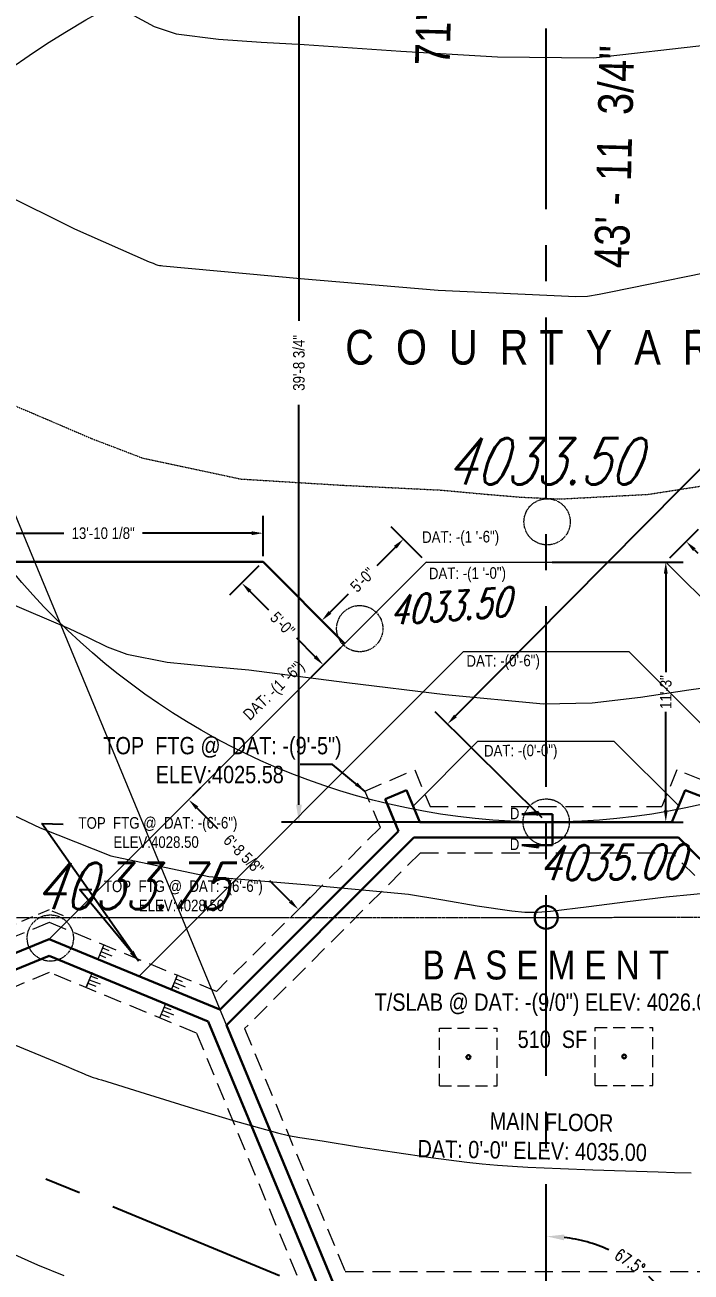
# Model space of a CAD drawing. Header units: inches. Extents: x 2775 to 17527, y 515 to 14737.
# Drawn here: x 8597 to 8943, y 2884 to 3531 of the extents above; entities that cross this region are included whole.
import ezdxf

# ---------------------------------------------------------------- set-up
doc = ezdxf.new("R2010")
doc.units = ezdxf.units.IN
doc.header["$LTSCALE"] = 0.5
doc.header["$MEASUREMENT"] = 0
doc.header["$PDMODE"] = 1
for name, pattern in [('CENTER', [2, 1.25, -0.25, 0.25, -0.25]), ('HIDDEN', [0.375, 0.25, -0.125]), ('PHANTOM', [2.5, 1.25, -0.25, 0.25, -0.25, 0.25, -0.25])]:
    doc.linetypes.add(name, pattern=pattern)
doc.layers.get('Defpoints').update_dxf_attribs({"linetype": 'CONTINUOUS'})
for name, color, linetype, lineweight in [('ARCHENT RD', 3, 'CENTER', 20), ('CONCRETE', 7, 'CONTINUOUS', 30), ('DOORS', 7, 'CONTINUOUS', 30), ('FOOTING', 7, 'HIDDEN', 20), ('FOOTING TEXT', 7, 'CONTINUOUS', 9), ('FOOTING TILE', 3, 'HIDDEN', 20), ('FOUNDATION', 7, 'CONTINUOUS', 30), ('GRID', 1, 'CENTER', 35), ('LAYOUT', 6, 'CENTER', 25), ('Object', 4, 'CONTINUOUS', 30), ('V-BNDY', 3, 'PHANTOM', 40), ('VX-TOPO-MAJR', 1, 'HIDDEN', 20), ('VX-TOPO-MINR', 7, 'CONTINUOUS', 5)]:
    doc.layers.add(name, color=color, linetype=linetype, lineweight=lineweight)
for name, color, linetype in [('CONC', 7, 'CONTINUOUS'), ('FOUNDATION TEXT', 7, 'CONTINUOUS'), ('STEEL', 5, 'CONTINUOUS'), ('TEXT', 7, 'CONTINUOUS')]:
    doc.layers.add(name, color=color, linetype=linetype)
doc.styles.add('ARCHENT', font='technical.ttf', dxfattribs={"height": 6})
doc.styles.add('ARCHENTLTD', font='technical.ttf', dxfattribs={"height": 6})
doc.styles.add('BEI', font='romans.shx', dxfattribs={"width": 0.75})
doc.styles.add('EXIST', font='romans.shx', dxfattribs={"width": 0.75, "oblique": 20, "height": 12})
doc.dimstyles.new('ARCHENTLTD', dxfattribs={"dimtxt": 12, "dimasz": 6, "dimexe": 9, "dimexo": 3, "dimgap": 1, "dimtad": 0, "dimdec": 3, "dimzin": 1, "dimdsep": 46, "dimlunit": 4, "dimtxsty": 'ARCHENT', "dimcen": 6, "dimadec": 3, "dimazin": 0, "dimtfac": 1, "dimtdec": 3, "dimtofl": 0, "dimtmove": 0, "dimatfit": 3, "dimfxl": 1, "dimfrac": 2, "dimtolj": 1, "dimtzin": 0, "dimarcsym": 0})
doc.dimstyles.get("Standard").update_dxf_attribs({"dimscale": 50, "dimtxt": 0.18, "dimasz": 0.18, "dimexe": 0.18, "dimexo": 0.0625, "dimgap": 0.09, "dimtad": 0, "dimtoh": 1, "dimzin": 0, "dimdsep": 46, "dimtxsty": 'BEI', "dimcen": 0.09, "dimclrd": 256, "dimclre": 256, "dimclrt": 256, "dimadec": 1, "dimazin": 0, "dimtfac": 1, "dimtofl": 0, "dimtmove": 0, "dimatfit": 3, "dimfxl": 1, "dimtolj": 1, "dimtzin": 0, "dimlwd": -1, "dimlwe": -1, "dimarcsym": 0})

# ---------------------------------------------------------------- blocks, each defined once
blk = doc.blocks.new('*D20')
at = {"layer": 'Defpoints', "color": 0, "lineweight": 20, "ltscale": 50}
for p in [(6836, 3664.75, -44590.32), (10029.33, 3306.13, -44590.32), (8945.49, 2814.56), (10029.33, 2344.7, -44590.32), (7516.36, 2264.17, -44590.32)]:
    blk.add_point(p, dxfattribs=at)
at = {"layer": 'LAYOUT', "ltscale": 50}
for start, end in [(9.28358, 15.90248), (344.15887, 350.77777)]:
    blk.add_arc((8868.19, 2824.69), 77.96, start, end, dxfattribs=at)
at = {"layer": 'LAYOUT', "lineweight": 20, "ltscale": 50}
for points in [[(8941.75, 2845.56), (8944.58, 2846.54), (8940.21, 2854.55)], [(8944.61, 2802.91), (8941.77, 2803.9), (8940.24, 2794.9)]]:
    blk.add_solid(points, dxfattribs=at)
at = {"layer": 'LAYOUT', "color": 6, "ltscale": 50, "insert": (8946.15, 2824.73), "char_height": 6.25, "attachment_point": 5, "rotation": 270.03067, "style": 'BEI'}
blk.add_mtext('\\A1;45.0°', dxfattribs=at)
blk = doc.blocks.new('*D21')
at = {"layer": 'Defpoints', "color": 0, "lineweight": 20, "ltscale": 50}
for p in [(8868.24, 3932.02, -44590.32), (10029.59, 3306.24, -44590.32), (8923.35, 2879.75), (7516.61, 2264.28, -44590.32), (8868.54, 2086, -44590.32)]:
    blk.add_point(p, dxfattribs=at)
at = {"layer": 'LAYOUT', "ltscale": 50}
for start, end in [(65.46387, 83.37048), (29.15928, 47.06589)]:
    blk.add_arc((8868.42, 2824.78), 77.72, start, end, dxfattribs=at)
at = {"layer": 'LAYOUT', "lineweight": 20, "ltscale": 50}
for points in [[(8877.3, 2900.48), (8877.47, 2903.48), (8868.4, 2902.5)], [(8937.63, 2863.3), (8934.93, 2861.99), (8940.21, 2854.55)]]:
    blk.add_solid(points, dxfattribs=at)
at = {"layer": 'LAYOUT', "color": 6, "lineweight": 9, "ltscale": 50, "insert": (8911.58, 2889.41), "char_height": 6.25, "attachment_point": 5, "rotation": 326.26488, "style": 'BEI'}
blk.add_mtext('\\A1;67.5°', dxfattribs=at)
blk = doc.blocks.new('*D29')
at = {"layer": 'Defpoints', "color": 0, "lineweight": 20, "ltscale": 50}
for p in [(8739.7, 3594.39), (8868.12, 3594.39), (8868.12, 3117.64)]:
    blk.add_point(p, dxfattribs=at)
at = {"layer": 'Object', "color": 0, "lineweight": -2, "ltscale": 50}
for p, q in [((8865.12, 3594.39), (8730.7, 3594.39)), ((8739.7, 3585.39), (8739.7, 3377.85)), ((8739.7, 3126.64), (8739.7, 3334.18)), ((8865.12, 3117.64), (8730.7, 3117.64))]:
    blk.add_line(p, q, dxfattribs=at)
at = {"layer": 'Object', "color": 0, "lineweight": 20, "ltscale": 50}
for points in [[(8738.2, 3585.39), (8741.2, 3585.39), (8739.7, 3594.39)], [(8738.2, 3126.64), (8741.2, 3126.64), (8739.7, 3117.64)]]:
    blk.add_solid(points, dxfattribs=at)
at = {"layer": 'Object', "color": 0, "lineweight": 20, "ltscale": 50, "insert": (8739.7, 3356.02), "char_height": 6, "attachment_point": 5, "rotation": 90, "style": 'ARCHENTLTD'}
blk.add_mtext('\\A1;39\'-8 3/4"', dxfattribs=at)
blk = doc.blocks.new('*D31')
at = {"layer": 'Defpoints', "color": 0, "lineweight": 20, "ltscale": 50}
for p in [(8868.13, 3252.64), (8930.2, 3252.63), (8868.12, 3117.64)]:
    blk.add_point(p, dxfattribs=at)
at = {"layer": 'Object', "color": 0, "lineweight": -2, "ltscale": 50}
for p, q in [((8871.13, 3252.64), (8939.2, 3252.63)), ((8930.2, 3246.63), (8930.2, 3195.43)), ((8930.19, 3123.63), (8930.2, 3174.83)), ((8871.12, 3117.64), (8939.19, 3117.63))]:
    blk.add_line(p, q, dxfattribs=at)
at = {"layer": 'Object', "color": 0, "lineweight": 20, "ltscale": 50}
for points in [[(8929.2, 3246.63), (8931.2, 3246.63), (8930.2, 3252.63)], [(8929.19, 3123.63), (8931.19, 3123.63), (8930.19, 3117.63)]]:
    blk.add_solid(points, dxfattribs=at)
at = {"layer": 'Object', "color": 0, "lineweight": 20, "ltscale": 50, "insert": (8930.2, 3185.13), "char_height": 6, "attachment_point": 5, "rotation": 89.99401, "style": 'ARCHENT'}
blk.add_mtext('\\A1;11\'-3"', dxfattribs=at)
blk = doc.blocks.new('*D32')
at = {"layer": 'Defpoints', "color": 0, "lineweight": 20, "ltscale": 50}
for p in [(8682.44, 3129.24), (8682.44, 3129.24), (8739.41, 3072.26)]:
    blk.add_point(p, dxfattribs=at)
at = {"layer": 'Object', "color": 0, "lineweight": -2, "ltscale": 50}
for p, q in [((8684.56, 3131.36), (8688.81, 3135.6)), ((8686.68, 3125), (8697.32, 3114.36)), ((8735.17, 3076.5), (8724.54, 3087.14)), ((8741.53, 3074.38), (8745.78, 3078.62))]:
    blk.add_line(p, q, dxfattribs=at)
at = {"layer": 'Object', "color": 0, "lineweight": 20, "ltscale": 50}
for points in [[(8687.39, 3125.71), (8685.98, 3124.29), (8682.44, 3129.24)], [(8735.88, 3077.21), (8734.46, 3075.79), (8739.41, 3072.26)]]:
    blk.add_solid(points, dxfattribs=at)
at = {"layer": 'Object', "color": 0, "lineweight": 20, "ltscale": 50, "insert": (8710.93, 3100.75), "char_height": 6, "attachment_point": 5, "rotation": 314.99249, "style": 'ARCHENT'}
blk.add_mtext('\\A1;6\'-8 5/8"', dxfattribs=at)
blk = doc.blocks.new('*D35')
at = {"layer": 'Defpoints', "color": 0, "lineweight": 20, "ltscale": 50}
for p in [(8805.88, 3252.64), (8751.51, 3222.2), (8763.38, 3210.28)]:
    blk.add_point(p, dxfattribs=at)
at = {"layer": 'Object', "color": 0, "lineweight": -2, "ltscale": 50}
for p, q in [((8803.76, 3254.77), (8787.64, 3270.93)), ((8789.75, 3260.32), (8780.11, 3250.71)), ((8755.76, 3226.43), (8765.4, 3236.04)), ((8761.27, 3212.41), (8745.15, 3228.57))]:
    blk.add_line(p, q, dxfattribs=at)
at = {"layer": 'Object', "color": 0, "lineweight": 20, "ltscale": 50}
for points in [[(8789.04, 3261.03), (8790.46, 3259.61), (8794, 3264.56)], [(8755.05, 3227.14), (8756.46, 3225.72), (8751.51, 3222.2)]]:
    blk.add_solid(points, dxfattribs=at)
at = {"layer": 'Object', "color": 0, "lineweight": 20, "ltscale": 50, "insert": (8772.75, 3243.38), "char_height": 6, "attachment_point": 5, "rotation": 44.91173, "style": 'ARCHENT'}
blk.add_mtext('\\A1;5\'-0"', dxfattribs=at)
blk = doc.blocks.new('*D36')
at = {"layer": 'Defpoints', "color": 0, "lineweight": 20, "ltscale": 50}
for p in [(8930.2, 3252.63), (8975.68, 3228.4), (8965.06, 3217.78)]:
    blk.add_point(p, dxfattribs=at)
at = {"layer": 'Object', "color": 0, "lineweight": -2, "ltscale": 50}
for p, q in [((8932.32, 3254.75), (8947.18, 3269.61)), ((8945.06, 3259.01), (8946.85, 3257.22)), ((8967.18, 3219.9), (8982.04, 3234.77)), ((8971.44, 3232.64), (8969.65, 3234.43))]:
    blk.add_line(p, q, dxfattribs=at)
at = {"layer": 'Object', "color": 0, "lineweight": 20, "ltscale": 50}
for points in [[(8945.77, 3259.71), (8944.36, 3258.3), (8940.82, 3263.25)], [(8972.14, 3233.35), (8970.73, 3231.94), (8975.68, 3228.4)]]:
    blk.add_solid(points, dxfattribs=at)
at = {"layer": 'Object', "color": 0, "lineweight": 20, "ltscale": 50, "insert": (8958.25, 3245.83), "char_height": 6, "attachment_point": 5, "rotation": 315.00933, "style": 'ARCHENT'}
blk.add_mtext('\\A1;4\'-1 1/4"', dxfattribs=at)
blk = doc.blocks.new('*D38')
at = {"layer": 'Defpoints', "color": 0, "lineweight": 20, "ltscale": 50}
for p in [(9152.73, 3507.63), (9204.06, 3456.79), (8868.12, 3117.64)]:
    blk.add_point(p, dxfattribs=at)
at = {"layer": 'Object', "color": 0, "lineweight": -2, "ltscale": 50}
for p, q in [((9201.93, 3458.9), (9146.33, 3513.97)), ((9148.51, 3503.37), (9000.03, 3353.48)), ((8821.01, 3172.75), (8969.48, 3322.64)), ((8865.99, 3119.75), (8810.39, 3174.82))]:
    blk.add_line(p, q, dxfattribs=at)
at = {"layer": 'Object', "color": 0, "lineweight": 20, "ltscale": 50}
for points in [[(9147.8, 3504.07), (9149.22, 3502.67), (9152.73, 3507.63)], [(8820.3, 3173.45), (8821.72, 3172.04), (8816.78, 3168.48)]]:
    blk.add_solid(points, dxfattribs=at)
at = {"layer": 'Object', "color": 0, "lineweight": 20, "ltscale": 50, "insert": (8984.76, 3338.06), "char_height": 6, "attachment_point": 5, "rotation": 45.27206, "style": 'ARCHENT'}
blk.add_mtext('\\A1;39\'-9 3/8"', dxfattribs=at)
blk = doc.blocks.new('*D39')
at = {"layer": 'Defpoints', "color": 0, "lineweight": 20, "ltscale": 50}
for p in [(8721.07, 3252.72), (8710.01, 3241.69), (8763.44, 3210.22)]:
    blk.add_point(p, dxfattribs=at)
at = {"layer": 'Object', "color": 0, "lineweight": -2, "ltscale": 50}
for p, q in [((8718.95, 3250.6), (8703.64, 3235.34)), ((8714.25, 3237.44), (8723.86, 3227.8)), ((8748.14, 3203.44), (8738.53, 3213.09)), ((8761.32, 3208.1), (8746, 3192.84))]:
    blk.add_line(p, q, dxfattribs=at)
at = {"layer": 'Object', "color": 0, "lineweight": 20, "ltscale": 50}
for points in [[(8714.95, 3238.15), (8713.54, 3236.74), (8710.01, 3241.69)], [(8748.85, 3204.15), (8747.43, 3202.73), (8752.38, 3199.19)]]:
    blk.add_solid(points, dxfattribs=at)
at = {"layer": 'Object', "color": 0, "lineweight": 20, "ltscale": 50, "insert": (8731.19, 3220.44), "char_height": 6, "attachment_point": 5, "rotation": 314.91185, "style": 'ARCHENT'}
blk.add_mtext('\\A1;5\'-0"', dxfattribs=at)
blk = doc.blocks.new('*D40')
at = {"layer": 'Defpoints', "color": 0, "lineweight": 20, "ltscale": 50}
for p in [(8554.99, 3267.52), (8555, 3252.64), (8721.07, 3252.72)]:
    blk.add_point(p, dxfattribs=at)
at = {"layer": 'Object', "color": 0, "lineweight": -2, "ltscale": 50}
for p, q in [((8555, 3255.64), (8554.99, 3276.52)), ((8721.07, 3255.72), (8721.06, 3276.61)), ((8560.99, 3267.53), (8617.61, 3267.55)), ((8715.07, 3267.6), (8658.45, 3267.57))]:
    blk.add_line(p, q, dxfattribs=at)
at = {"layer": 'Object', "color": 0, "lineweight": 20, "ltscale": 50}
for points in [[(8560.99, 3268.53), (8560.99, 3266.53), (8554.99, 3267.52)], [(8715.07, 3268.6), (8715.07, 3266.6), (8721.07, 3267.61)]]:
    blk.add_solid(points, dxfattribs=at)
at = {"layer": 'Object', "color": 0, "lineweight": 20, "ltscale": 50, "insert": (8638.03, 3267.56), "char_height": 6, "attachment_point": 5, "rotation": 0.028, "style": 'ARCHENT'}
blk.add_mtext('\\A1;13\'-10 1/8"', dxfattribs=at)

msp = doc.modelspace()

# ---------------------------------------------------------------- linework, layer by layer
at = {"layer": 'ARCHENT RD', "color": 7, "linetype": 'Continuous', "lineweight": 30, "ltscale": 7.5}
msp.add_line((8721.0738, 3252.7225), (8763.4433, 3210.2224), dxfattribs=at)
at = {"layer": 'ARCHENT RD'}
for centre in [(8868.5532, 3273.4974), (8771.266, 3218.0435), (8868.1181, 3117.6367), (8610.5878, 3057.4129)]:
    msp.add_circle(centre, 12.0002, dxfattribs=at)
at = {"layer": 'CONC', "color": 7, "linetype": 'Continuous', "lineweight": 30, "ltscale": 10}
msp.add_line((8721.0738, 3252.7225), (8555.0005, 3252.6414), dxfattribs=at)
at = {"layer": 'CONCRETE', "lineweight": 20, "ltscale": 75}
for p, q in [((8805.8753, 3252.6432), (8610.0366, 3056.8558)), ((8805.866, 3252.6339), (8930.2035, 3252.6302)), ((9089.5206, 3093.4532), (8930.2035, 3252.6302)), ((8825.226, 3206.1412), (8656.6527, 3037.6121)), ((8825.226, 3206.1412), (8910.9526, 3206.1322)), ((9043.0397, 3074.1613), (8910.9526, 3206.1322)), ((8832.6592, 3159.6404), (8798.9489, 3125.939)), ((8936.8947, 3126.06), (8903.2922, 3159.633))]:
    msp.add_line(p, q, dxfattribs=at)
at = {"layer": 'DOORS', "lineweight": 20, "ltscale": 75}
msp.add_line((8832.6592, 3159.6404), (8903.2922, 3159.633), dxfattribs=at)
at = {"layer": 'FOOTING', "ltscale": 75}
for p, q in [((8773.9545, 3133.7256), (8799.6822, 3144.7793)), ((8799.7914, 3144.7351), (8807.7596, 3125.643)), ((8935.9841, 3144.6815), (8928.0722, 3125.6304)), ((8961.8474, 3134.3728), (8935.7754, 3144.5928)), ((8781.9916, 3114.8228), (8773.9815, 3133.7913)), ((8807.7596, 3125.643), (8928.0722, 3125.6304)), ((8781.9916, 3114.8228), (8696.8341, 3029.6877)), ((8802.7544, 3101.6435), (8711.4674, 3010.3805)), ((8802.7544, 3101.6435), (8933.5048, 3101.6299)), ((9024.8128, 3010.4022), (8933.5048, 3101.6299)), ((8610.0266, 3065.5182), (8591.8017, 3057.9636)), ((8696.8145, 3029.6877), (8610.0225, 3065.5165)), ((8638.3148, 3053.8451), (8635.2621, 3046.4505)), ((8610.0415, 3039.5441), (8591.8193, 3031.9906)), ((8686.4538, 3008.0002), (8610.0415, 3039.5441)), ((8632.1844, 3039.0661), (8629.0833, 3031.6916)), ((8676.514, 3038.0761), (8673.4614, 3030.6814)), ((8670.4087, 3023.2867), (8667.3561, 3015.892)), ((8686.4734, 3008.0001), (8740.5715, 2877.5132)), ((8711.4674, 3010.3805), (8763.7589, 2884.2513)), ((8763.7589, 2884.2513), (8972.6054, 2884.3635))]:
    msp.add_line(p, q, dxfattribs=at)
at = {"layer": 'FOOTING', "lineweight": 9, "ltscale": 75}
for p, q in [((8638.4171, 3054.1301), (8635.3775, 3046.73)), ((8636.8973, 3050.4301), (8642.5267, 3048.2077)), ((8637.7279, 3052.2494), (8640.9013, 3050.9282)), ((8636.0668, 3048.6107), (8639.238, 3047.3387)), ((8632.3729, 3039.4867), (8629.2847, 3032.1068)), ((8631.6713, 3037.6106), (8635.0386, 3036.3469)), ((8676.6424, 3038.3502), (8673.5768, 3030.9609)), ((8629.9863, 3033.9829), (8634.2846, 3032.3691)), ((8630.8288, 3035.7967), (8636.4084, 3033.5987)), ((8674.1636, 3032.5566), (8677.3349, 3031.2847)), ((8674.9942, 3034.376), (8680.6236, 3032.1537)), ((8675.8247, 3036.1954), (8678.9981, 3034.8742)), ((8670.4383, 3023.2545), (8667.509, 3016.3273)), ((8668.0832, 3017.9288), (8672.3815, 3016.315)), ((8668.9257, 3019.7427), (8674.5053, 3017.5446)), ((8669.7681, 3021.5566), (8673.1354, 3020.2929))]:
    msp.add_line(p, q, dxfattribs=at)
at = {"layer": 'FOOTING', "ltscale": 50}
for p, q in [((8893.5412, 2980.9274), (8893.5412, 3010.9275)), ((8893.5412, 3010.9275), (8923.481, 3010.9275)), ((8923.481, 2980.9274), (8923.481, 3010.9275)), ((8812.6708, 3010.6259), (8842.6106, 3010.6259)), ((8812.6708, 2980.6258), (8812.6708, 3010.6259)), ((8842.6106, 2980.6258), (8842.6106, 3010.6259)), ((8812.6708, 2980.6258), (8842.6106, 2980.6258)), ((8893.5412, 2980.9274), (8923.481, 2980.9274))]:
    msp.add_line(p, q, dxfattribs=at)
at = {"layer": 'FOOTING TEXT', "linetype": 'Continuous', "lineweight": 30, "ltscale": 25}
for p, q in [((8855.3755, 3121.686), (8864.0234, 3122.9551)), ((8855.3755, 3121.686), (8871.3786, 3121.6739)), ((8864.0234, 3122.9551), (8862.993, 3120.9826)), ((8871.3664, 3105.6709), (8871.3786, 3121.6739)), ((8871.3664, 3105.6709), (8855.3634, 3105.683)), ((8855.3698, 3105.6703), (8864.0167, 3104.3949)), ((8864.0167, 3104.3949), (8862.9878, 3106.3682))]:
    msp.add_line(p, q, dxfattribs=at)
at = {"layer": 'FOOTING TILE', "ltscale": 50}
for p, q in [((8610.0178, 3072.0096), (8591.7973, 3064.4568)), ((8617.3942, 3068.927), (8610.0178, 3072.0096))]:
    msp.add_line(p, q, dxfattribs=at)
at = {"layer": 'FOUNDATION', "ltscale": 1.5}
for p, q in [((8784.4628, 3129.5333), (8795.4899, 3134.271)), ((8795.4899, 3134.271), (8802.4295, 3117.6436)), ((8940.304, 3134.225), (8933.412, 3117.6299)), ((8951.4795, 3129.8442), (8940.304, 3134.225)), ((8791.4567, 3112.9732), (8785.2938, 3127.5673))]:
    msp.add_line(p, q, dxfattribs=at)
at = {"layer": 'FOUNDATION', "ltscale": 50}
for p, q in [((8791.4567, 3112.9732), (8784.4635, 3129.5336)), ((8802.4295, 3117.6436), (8933.412, 3117.6299)), ((8799.4417, 3109.6439), (8936.8168, 3109.6295)), ((8692.5928, 3014.1288), (8751.0259, 2873.1858)), ((8702.0292, 3012.2569), (8758.4165, 2876.2484))]:
    msp.add_line(p, q, dxfattribs=at)
at = {"layer": 'FOUNDATION', "ltscale": 75}
for p, q in [((8791.4567, 3112.9732), (8698.7154, 3020.2562)), ((8799.4417, 3109.6439), (8702.0292, 3012.2569)), ((8999.2663, 3047.2349), (8936.8168, 3109.6295)), ((8609.9563, 3056.889), (8591.7351, 3049.3359)), ((8698.6958, 3020.2563), (8609.9563, 3056.889)), ((8610.0311, 3048.1999), (8591.8135, 3040.6483)), ((8692.5732, 3014.1289), (8610.0311, 3048.1999))]:
    msp.add_line(p, q, dxfattribs=at)
at = {"layer": 'GRID', "color": 1, "linetype": 'Continuous', "lineweight": 30, "ltscale": 50}
msp.add_circle((8868.1186, 3068.1578), 6.0001, dxfattribs=at)
at = {"layer": 'LAYOUT', "color": 6, "ltscale": 150}
for p, q in [((8868.2786, 2085.8929), (8867.9779, 3931.9149)), ((8868.1903, 2824.6876), (6932.6817, 3626.0485)), ((8868.1903, 2824.6869), (6932.6817, 3626.0479))]:
    msp.add_line(p, q, dxfattribs=at)
at = {"layer": 'Object', "color": 20, "lineweight": 20, "ltscale": 50}
msp.add_line((8758.4165, 2876.2484), (8376.9165, 3796.1803), dxfattribs=at)
for centre, radius in [((8868.1181, 3117.6367), 720), ((8868.0519, 3477.6367), 360), ((8867.9105, 3117.6367), 480)]:
    msp.add_circle(centre, radius, dxfattribs=at)
at = {"layer": 'STEEL', "color": 30, "lineweight": 30, "ltscale": 50}
for centre in [(8827.7037, 2995.6122), (8908.5741, 2995.9138)]:
    msp.add_circle(centre, 1, dxfattribs=at)
at = {"layer": 'V-BNDY', "color": 1, "lineweight": 20, "ltscale": 1.5}
msp.add_line((5667.9391, 3067.7097), (10029.3272, 3068.3205), dxfattribs=at)
at = {"layer": 'VX-TOPO-MAJR'}
msp.add_lwpolyline([(8580.7406, 3338.643), (8606.4416, 3327.7151), (8632.1193, 3316.7052), (8658.3984, 3306.6623), (8709.2145, 3295.7561), (8761.3271, 3292.5512), (8813.5602, 3289.9792), (8834.1115, 3288.0638), (8854.6555, 3286.3398), (8875.1912, 3285.3614), (8921.027, 3287.7635), (8966.692, 3294.8944)], dxfattribs=at)
msp.add_lwpolyline([(8580.7406, 3338.643), (8606.4416, 3327.7151), (8632.1193, 3316.7052), (8658.3984, 3306.6623), (8709.2145, 3295.7561), (8761.3271, 3292.5512), (8813.5602, 3289.9792), (8834.1115, 3288.0638), (8854.6555, 3286.3398), (8875.1912, 3285.3614), (8921.027, 3287.7635), (8966.692, 3294.8944)], dxfattribs=at)
at = {"layer": 'VX-TOPO-MINR', "ltscale": 50}
for points in [[(8653.9, 3536.3464), (8664.5024, 3530.5984), (8675.8796, 3526.9407), (8697.999, 3524.0143), (8720.1468, 3522.4952), (8742.3497, 3521.3164), (8792.5692, 3517.8713), (8842.7486, 3514.9549), (8892.7422, 3514.4581), (8953.4649, 3521.2619), (9013.649, 3535.0735)], [(8585.1777, 3444.444), (8623.1675, 3425.6047), (8661.9693, 3408.5509), (8662.9767, 3408.1435), (8663.9851, 3407.7393), (8664.9929, 3407.334), (8665.4401, 3407.1442), (8665.8866, 3406.9526), (8666.3435, 3406.7777), (8667.2273, 3406.5881), (8668.1337, 3406.5323), (8669.0421, 3406.4876), (8740.5643, 3399.8217), (8812.0606, 3393.8219), (8883.5283, 3390.4171), (8889.6048, 3390.7355), (8895.6587, 3391.6809), (8901.6832, 3392.864), (8969.7511, 3406.7496)], [(8578.0501, 3236.1685), (8599.2253, 3227.1287), (8620.3955, 3218.0807), (8630.251, 3213.3879), (8640.0631, 3208.5936), (8650.3147, 3204.8002), (8671.2524, 3200.706), (8692.4354, 3198.5943), (8713.6445, 3196.6015), (8764.608, 3190.0767), (8815.5702, 3183.7687), (8866.7569, 3179.0822), (8891.9784, 3179.4502), (8917.1224, 3182.5349), (8942.1873, 3186.2818), (8990.6722, 3192.9674)], [(8569.8981, 3131.3768), (8605.3653, 3114.5871), (8642.0095, 3100.1469), (8692.8495, 3089.3674), (8744.8247, 3085.0876), (8796.6646, 3080.125), (8814.4956, 3077.2206), (8832.3205, 3074.1875), (8850.3318, 3071.496), (8856.9906, 3070.9122), (8863.6371, 3070.8651), (8870.2563, 3071.3116), (8890.2792, 3073.7216), (8910.2804, 3076.4326), (8930.3109, 3078.8537), (8973.5619, 3082.9696)]]:
    msp.add_lwpolyline(points, dxfattribs=at)
at = {"layer": 'VX-TOPO-MINR'}
for points in [[(8591.5756, 3002.1748), (8610.5338, 2994.3956), (8614.6538, 2992.6848), (8618.7677, 2990.9596), (8622.8781, 2989.2264), (8626.9875, 2987.4914), (8628.0907, 2986.9958), (8629.1836, 2986.4759), (8630.2832, 2985.9722), (8631.4066, 2985.5252), (8632.8218, 2985.0477), (8634.2469, 2984.6036), (8635.6768, 2984.1752), (8637.1064, 2983.7444), (8659.9194, 2976.6675), (8682.7204, 2969.5838), (8705.5892, 2962.6975), (8728.6054, 2956.2127), (8734.3532, 2954.8739), (8740.1596, 2953.8316), (8745.9964, 2952.942), (8751.8354, 2952.061), (8770.589, 2949.0804), (8789.3434, 2946.1681), (8808.126, 2943.4412), (8826.9645, 2941.017), (8834.8493, 2940.1719), (8842.7443, 2939.4859), (8850.6491, 2938.9359), (8858.5632, 2938.4984), (8875.4578, 2937.7324), (8892.351, 2937.0743), (8909.2488, 2936.4945), (8926.1572, 2935.9635), (8934.7711, 2935.7156), (8943.3822, 2935.5304)], [(8590.4812, 2893.8709), (8603.8943, 2887.7438), (8617.5921, 2882.2954)]]:
    msp.add_lwpolyline(points, dxfattribs=at)

# ---------------------------------------------------------------- texts
at = {"layer": 'CONCRETE', "linetype": 'Continuous', "char_height": 6, "width": 271, "attachment_point": 1, "rotation": 0.4625, "style": 'ARCHENTLTD'}
for s, insert in [('DAT: -(1 \'-6")', (8803.6092, 3268.5544)), ('DAT: -(1 \'-0")', (8807.1516, 3249.6887)), ('DAT: -(0\'-6")', (8826.6585, 3204.2609))]:
    msp.add_mtext(s, dxfattribs=dict(at, insert=insert))
at = {"layer": 'CONCRETE', "linetype": 'Continuous', "lineweight": 20, "insert": (8835.7724, 3157.6225), "char_height": 6, "width": 271, "attachment_point": 1, "rotation": 0.4625, "style": 'ARCHENTLTD'}
msp.add_mtext('DAT: -(0\'-0")', dxfattribs=at)
at = {"layer": 'FOOTING TEXT', "ltscale": 50, "char_height": 6, "attachment_point": 5, "rotation": 0.0927778, "style": 'ARCHENT'}
for insert in [(8665.5211, 3112.1755), (8678.7037, 3079.2799)]:
    msp.add_mtext(' TOP  FTG @  DAT: -(6\'-6") \\PELEV:4028.50', dxfattribs=dict(at, insert=insert))
at = {"layer": 'FOUNDATION TEXT', "ltscale": 50, "attachment_point": 5, "style": 'ARCHENT'}
for s, insert, char_height in [(' TOP  FTG @  DAT: -(9\'-5") \\PELEV:4025.58', (8698.5836, 3149.7408), 9), ('B A S E M E N T', (8867.894, 3043.2993), 15), ('T/SLAB @ DAT: -(9/0") ELEV: 4026.00', (8868.2745, 3022.7731), 9), ('510  SF', (8871.3362, 3004.7901), 9)]:
    msp.add_mtext(s, dxfattribs=dict(at, insert=insert, char_height=char_height))
at = {"layer": 'FOUNDATION TEXT', "ltscale": 50, "char_height": 6, "attachment_point": 5, "rotation": 359.9663143, "style": 'ARCHENT'}
for insert in [(8851.7091, 3122.0897), (8851.6969, 3106.0867)]:
    msp.add_mtext('D', dxfattribs=dict(at, insert=insert))
at = {"layer": 'TEXT', "char_height": 18, "attachment_point": 3, "style": 'ARCHENTLTD'}
for s, insert, rotation in [('\\A1;71\' - 11  3/4"\\P  ', (8802.8205, 3626.1984), 88.5752778), ('\\A1;43\' - 11  3/4"\\P  ', (8895.8602, 3521.016), 88.5752778), ('C  O  U  R T  Y  A  R  D\\P  ', (8980.2922, 3373.1904), 0.0191667)]:
    msp.add_mtext(s, dxfattribs=dict(at, insert=insert, rotation=rotation))
at = {"layer": 'TEXT', "color": 3, "char_height": 24, "attachment_point": 1, "style": 'EXIST'}
for s, insert in [('4033.50', (8815.9288, 3316.8978)), ('4033.75', (8602.2189, 3096.4098))]:
    msp.add_mtext(s, dxfattribs=dict(at, insert=insert))
at = {"layer": 'TEXT', "color": 3, "attachment_point": 1, "style": 'EXIST'}
for s, insert, char_height, rotation in [('4033.50', (8785.8982, 3234.7966), 15.00027, 4.3672222), ('4035.00', (8863.9047, 3105.2972), 18, 0.6194444)]:
    msp.add_mtext(s, dxfattribs=dict(at, insert=insert, char_height=char_height, rotation=rotation))
at = {"layer": 'TEXT', "linetype": 'Continuous', "width": 271, "style": 'ARCHENTLTD'}
for s, insert, char_height, attachment_point, rotation in [('DAT: -(1 \'-6")', (8738.8776, 3202.1013), 6, 3, 43.9365646), ('             MAIN FLOOR\\PDAT: 0\'-0" ELEV: 4035.00', (8801.6116, 2967.6025), 9, 1, 359.0136111)]:
    msp.add_mtext(s, dxfattribs=dict(at, insert=insert, char_height=char_height, attachment_point=attachment_point, rotation=rotation))

# ---------------------------------------------------------------- dimensions: what is measured, and where the dimension line sits
at = {"layer": 'LAYOUT', "color": 6, "lineweight": 9, "ltscale": 150}
dim = msp.add_angular_dim_2l(base=(8923.3541, 2879.7513), line1=((8868.5364, 2085.9998, -44590.3909), (8868.2357, 3932.0218, -44590.3909)), line2=((10029.585, 3306.2382, -44590.3909), (7516.6132, 2264.2814, -44590.3909)), dimstyle='Standard', override={"dimtxt": 0.125, "dimclrd": 256, "dimclre": 256, "dimclrt": 6}, dxfattribs=at)
dim.commit()
dim.dimension.update_dxf_attribs({"geometry": '*D21', "text_midpoint": (8911.5764, 2889.4115, -0.0698)})
at = {"layer": 'LAYOUT', "color": 6, "ltscale": 150}
dim = msp.add_angular_dim_2l(base=(8945.4906, 2814.5571), line1=((10029.3272, 3306.1313, -44590.3909), (7516.3554, 2264.1745, -44590.3909)), line2=((10029.3272, 2344.6995, -44590.3909), (6835.9988, 3664.7484, -44590.3909)), dimstyle='Standard', override={"dimtxt": 0.125, "dimclrd": 256, "dimclre": 256, "dimclrt": 6}, dxfattribs=at)
dim.commit()
dim.dimension.update_dxf_attribs({"geometry": '*D20', "text_midpoint": (8946.1516, 2824.729, -0.0698)})
at = {"layer": 'Object', "color": 20, "lineweight": 20, "ltscale": 50}
dim = msp.add_linear_dim(base=(8739.696, 3594.3938), p1=(8868.118, 3117.6367), p2=(8868.118, 3594.3938), angle=90, dimstyle='ARCHENTLTD', override={"dimtxt": 24, "dimasz": 9, "dimtxsty": 'ARCHENTLTD'}, dxfattribs=at)
dim.commit()
dim.dimension.update_dxf_attribs({"geometry": '*D29', "text_midpoint": (8739.696, 3356.0153)})
for p1, p2, distance, picture, middle in [((8868.1181, 3117.6367), (9204.0613, 3456.7854), 72.254, '*D38', (8984.7564, 3338.0592)), ((8721.0738, 3252.7225), (8555.0005, 3252.6414), -14.8826, '*D40', (8638.0299, 3267.5645)), ((8805.8753, 3252.6432), (8763.3835, 3210.2822), -16.8219, '*D35', (8772.7528, 3243.3759)), ((8930.2035, 3252.6302), (8965.0635, 3217.7816), 15.0153, '*D36', (8958.2492, 3245.825)), ((8763.4433, 3210.2224), (8721.0738, 3252.7225), 15.6238, '*D39', (8731.1939, 3220.4418)), ((8868.1181, 3117.6367), (8868.1323, 3252.6367), -62.0713, '*D31', (8930.1965, 3185.1302)), ((8739.4129, 3072.2553), (8682.4414, 3129.2417), 0, '*D32', (8710.9271, 3100.7485))]:
    dim = msp.add_aligned_dim(p1=p1, p2=p2, distance=distance, dimstyle='ARCHENTLTD', dxfattribs=at)
    dim.commit()
    dim.dimension.update_dxf_attribs({"geometry": picture, "text_midpoint": middle})

# ---------------------------------------------------------------- leaders
at = {"layer": 'FOOTING TEXT', "ltscale": 10}
for points in [[(8656.4577, 3045.3504), (8606.1471, 3116.9181), (8617.2327, 3116.5718)], [(8656.4761, 3045.3504), (8625.7995, 3082.5869), (8632.0579, 3082.6538)]]:
    msp.add_leader(points, dimstyle='ARCHENTLTD', override={"dimgap": 1, "dimtad": 0}, dxfattribs=at)
at = {"layer": 'FOUNDATION TEXT', "ltscale": 10}
msp.add_leader([(8774.0737, 3133.5562), (8757.2011, 3147.5233), (8740.3098, 3147.5233)], dimstyle='ARCHENTLTD', override={"dimgap": 1, "dimtad": 0}, dxfattribs=at)

doc.saveas('drawing.dxf')
